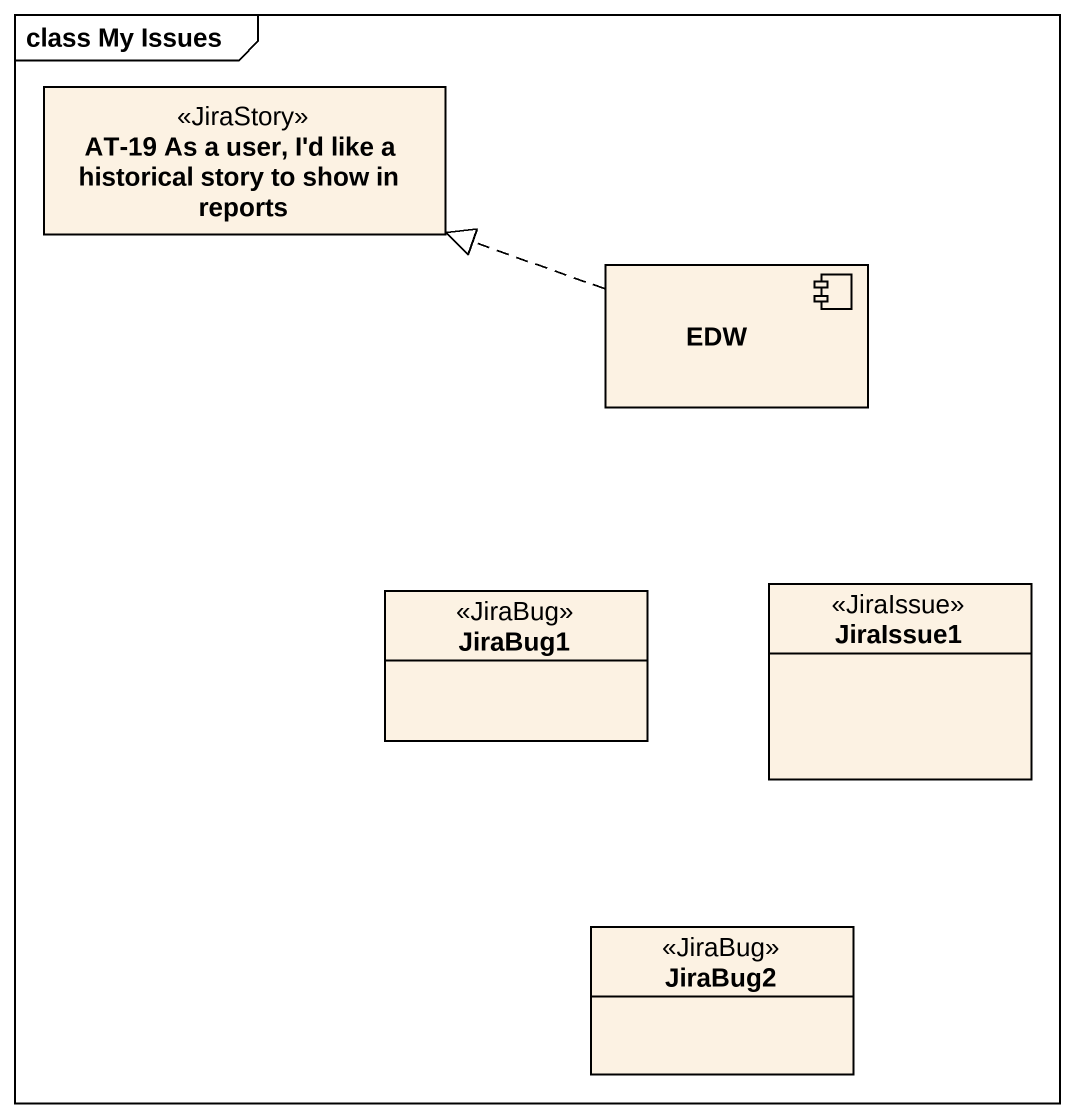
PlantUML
@startuml
mainframe class My Issues
allowmixing
hide circle
hide empty members
class "AT-19 As a user, I'd like a historical story to show in reports" as AT_19_As_a_user_I_d_like_a <<JiraStory>>
component EDW
class JiraBug1 <<JiraBug>>
class JiraIssue1 <<JiraIssue>>
class JiraBug2 <<JiraBug>>
EDW .left.|> AT_19_As_a_user_I_d_like_a
@enduml
